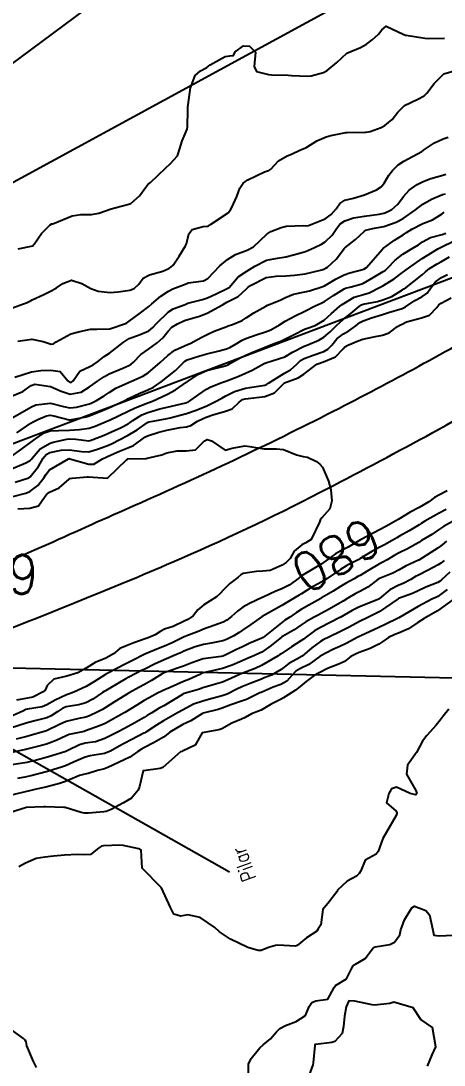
# Model space of a CAD drawing. Header units: metres. Extents: x 298520 to 308411, y 7433745 to 7450750.
# Drawn here: x 300423.2 to 300466.6, y 7445167.9 to 7445275.2 of the extents above; entities that cross this region are included whole.
import ezdxf
from ezdxf.enums import TextEntityAlignment as Align

# ---------------------------------------------------------------- set-up
doc = ezdxf.new("R2010")
doc.units = ezdxf.units.M
doc.header["$LTSCALE"] = 10
doc.linetypes.add('CONTINUO', pattern=[0])
for name, color, linetype in [('Cotas', 45, 'Continuous'), ('Curvas de Nivel 1m', 11, 'Continuous'), ('Curvas de Nivel 5m', 15, 'Continuous'), ('Pontos Cotados', 45, 'Continuous'), ('TEXTO', 45, 'Continuous'), ('Vias Primárias', 230, 'Continuous')]:
    doc.layers.add(name, color=color, linetype=linetype)
doc.styles.add('ROMANS', font='romans', dxfattribs={"height": 0.2})
doc.styles.add('Style-STANDARD', font='STANDARD.shx')

# ---------------------------------------------------------------- blocks, each defined once
blk = doc.blocks.new('ELVTXT_43')
at = {"layer": 'Pontos Cotados', "linetype": 'Continuous', "style": 'Style-STANDARD'}
for s, height, p in [('681.9', 4, (0, 4)), ('x', 3, (0, 0))]:
    blk.add_text(s, height=height, dxfattribs=at).set_placement(p, align=Align.MIDDLE_CENTER)

msp = doc.modelspace()

# ---------------------------------------------------------------- linework, layer by layer
at = {"layer": 'Curvas de Nivel 1m', "flags": 128}
for points, elevation in [([(300422.31, 7445245.72), (300423.79, 7445246.27), (300424.13, 7445246.44), (300424.32, 7445246.52), (300425.5, 7445247.07), (300426.33, 7445247.5), (300426.8, 7445247.77), (300427.46, 7445248.22), (300428.35, 7445248.56), (300429.4, 7445248.2), (300430.34, 7445247.7), (300431.08, 7445247.44), (300432.33, 7445247.3), (300433.13, 7445247.36), (300434.33, 7445247.52), (300434.78, 7445247.69), (300435.28, 7445248.13), (300435.72, 7445248.76), (300436.35, 7445249.12), (300437.72, 7445249.47), (300438.36, 7445249.77), (300438.57, 7445249.88), (300438.81, 7445250.09), (300439.42, 7445251.03), (300440.06, 7445252.07), (300440.16, 7445252.3), (300440.4, 7445253.33), (300440.73, 7445253.75), (300441.86, 7445254.06), (300442.35, 7445254.11), (300442.41, 7445254.14), (300442.64, 7445254.27), (300444.43, 7445255.49), (300444.67, 7445255.78), (300444.81, 7445256.02), (300445.32, 7445257.14), (300445.65, 7445258.01), (300445.97, 7445258.51), (300446.47, 7445258.87), (300448.18, 7445259.68), (300448.48, 7445259.78), (300448.63, 7445259.82), (300448.84, 7445259.97), (300449.62, 7445260.83), (300450.5, 7445261.32), (300450.95, 7445261.5), (300451.87, 7445261.94), (300452.31, 7445262.13), (300452.51, 7445262.24), (300453.54, 7445262.89), (300454.52, 7445263.28), (300455, 7445263.42), (300456.53, 7445263.73), (300456.67, 7445263.74), (300458.53, 7445263.75), (300458.62, 7445263.76), (300459.04, 7445263.84), (300460.14, 7445264.23), (300460.54, 7445264.44), (300461.3, 7445265.07), (300461.87, 7445265.82), (300462.56, 7445266.49), (300463.93, 7445267.15), (300464.57, 7445267.5), (300464.83, 7445267.78), (300465.6, 7445268.76), (300466.6, 7445269.76), (300468.14, 7445270.21)], 671), ([(300422.84, 7445242.28), (300424.28, 7445242.51), (300425.45, 7445242.25), (300426.27, 7445241.97), (300426.49, 7445242.01), (300426.79, 7445242.23), (300428.28, 7445243.05), (300429.2, 7445243.28), (300430.29, 7445243.51), (300430.94, 7445243.53), (300432.29, 7445243.56), (300434.01, 7445244.14), (300434.29, 7445244.33), (300435.32, 7445245.11), (300436.31, 7445245.86), (300436.61, 7445246.12), (300437.52, 7445246.91), (300438.33, 7445247.44), (300438.77, 7445247.65), (300439.84, 7445248.08), (300440.19, 7445248.23), (300440.34, 7445248.27), (300441.91, 7445248.49), (300442.35, 7445248.73), (300443.6, 7445250.03), (300444.37, 7445250.68), (300445.2, 7445251.19), (300446.38, 7445251.65), (300447.04, 7445251.99), (300447.73, 7445252.64), (300448.4, 7445253.29), (300448.82, 7445253.55), (300449.9, 7445253.96), (300450.29, 7445254.07), (300450.41, 7445254.09), (300452.19, 7445254.16), (300452.42, 7445254.15), (300452.68, 7445254.19), (300454.42, 7445254.86), (300455.02, 7445255.3), (300455.52, 7445255.89), (300455.9, 7445256.43), (300456.44, 7445256.78), (300457.32, 7445256.99), (300458.45, 7445257.31), (300459.69, 7445257.84), (300460.15, 7445258.14), (300460.46, 7445258.53), (300460.96, 7445259.34), (300461.31, 7445259.82), (300461.9, 7445260.41), (300462.49, 7445260.77), (300464.34, 7445261.78), (300464.44, 7445261.85), (300464.5, 7445261.9), (300465.62, 7445262.66), (300466.52, 7445263.08), (300467.03, 7445263.25)], 672), ([(300422.52, 7445238.58), (300424.23, 7445239.14), (300425.22, 7445239.26), (300426.23, 7445239.31), (300427.18, 7445239.17), (300427.99, 7445238.21), (300428.22, 7445238.05), (300428.37, 7445238.06), (300428.51, 7445238.21), (300429.22, 7445239.21), (300430.24, 7445239.68), (300430.59, 7445239.84), (300431.03, 7445240.18), (300431.71, 7445240.71), (300432.26, 7445241.05), (300433.66, 7445242.15), (300434.27, 7445242.55), (300435.42, 7445242.99), (300436.28, 7445243.35), (300436.71, 7445243.69), (300437.1, 7445244.11), (300438.31, 7445245.31), (300438.79, 7445245.6), (300440.02, 7445246.07), (300440.23, 7445246.16), (300440.31, 7445246.19), (300441.8, 7445246.57), (300442.32, 7445246.73), (300443.22, 7445247.15), (300444.34, 7445247.71), (300444.53, 7445247.82), (300444.71, 7445248.02), (300445.47, 7445248.89), (300446.36, 7445249.48), (300447.17, 7445249.99), (300448.37, 7445250.6), (300449.51, 7445250.82), (300450.37, 7445250.96), (300451.16, 7445251.16), (300452.38, 7445251.5), (300453.32, 7445251.92), (300454.03, 7445252.27), (300454.39, 7445252.48), (300455.12, 7445253.18), (300455.59, 7445253.89), (300455.96, 7445254.35), (300456.42, 7445254.67), (300457.33, 7445254.96), (300458.43, 7445255.13), (300459.94, 7445255.35), (300460.43, 7445255.44), (300460.72, 7445255.54), (300461.26, 7445255.82), (300461.87, 7445256.38), (300462.45, 7445257.16), (300463.02, 7445257.8), (300463.85, 7445258.4), (300464.47, 7445258.7), (300465.25, 7445258.99), (300466.48, 7445259.35), (300466.79, 7445259.44)], 673), ([(300422.2, 7445236.62), (300423.35, 7445237.13), (300424.22, 7445237.74), (300424.6, 7445237.87), (300426.21, 7445237.62), (300427.29, 7445237.15), (300428.2, 7445236.84), (300429.35, 7445237.06), (300430.21, 7445237.6), (300430.56, 7445237.85), (300431.03, 7445238.18), (300431.74, 7445238.67), (300432.23, 7445238.94), (300433.62, 7445239.53), (300434.24, 7445239.79), (300434.47, 7445239.91), (300434.73, 7445240.14), (300435.47, 7445240.91), (300436.26, 7445241.47), (300437.16, 7445242.11), (300437.72, 7445242.64), (300438.28, 7445243.31), (300438.67, 7445243.71), (300439.25, 7445244.08), (300439.96, 7445244.41), (300440.3, 7445244.53), (300441.49, 7445244.87), (300442.3, 7445245.17), (300443.85, 7445246.03), (300444.14, 7445246.2), (300444.32, 7445246.28), (300445.46, 7445246.87), (300446.34, 7445247.67), (300446.5, 7445247.83), (300446.74, 7445248), (300448.35, 7445248.82), (300449.37, 7445248.98), (300450.35, 7445249), (300451.24, 7445249.06), (300452.36, 7445249.21), (300454.08, 7445249.63), (300454.36, 7445249.72), (300454.48, 7445249.78), (300454.66, 7445249.9), (300455.53, 7445250.73), (300456.38, 7445251.84), (300456.41, 7445251.86), (300456.43, 7445251.88), (300457.52, 7445252.75), (300458.41, 7445253.57), (300458.59, 7445253.68), (300459.28, 7445253.85), (300460.42, 7445254.08), (300461.71, 7445254.53), (300462.42, 7445254.9), (300463.68, 7445255.79), (300464.44, 7445256.38), (300465.32, 7445256.89), (300466.45, 7445257.35), (300466.77, 7445257.43)], 674), ([(300422.75, 7445232.87), (300424.17, 7445233.86), (300424.42, 7445234.01), (300424.89, 7445234.25), (300425.79, 7445234.63), (300426.18, 7445234.68), (300426.55, 7445234.61), (300428.12, 7445234.21), (300428.16, 7445234.2), (300428.23, 7445234.21), (300429.85, 7445234.52), (300430.18, 7445234.61), (300431.31, 7445235.05), (300432.19, 7445235.42), (300433.75, 7445236.15), (300434.04, 7445236.3), (300434.2, 7445236.38), (300435.38, 7445236.96), (300436.21, 7445237.3), (300436.76, 7445237.57), (300437.57, 7445238.1), (300438.23, 7445238.61), (300439.03, 7445239.29), (300439.82, 7445240.07), (300440.05, 7445240.27), (300440.25, 7445240.37), (300441.52, 7445240.78), (300442.25, 7445240.99), (300443.53, 7445241.31), (300444.26, 7445241.5), (300444.63, 7445241.65), (300445.27, 7445242.01), (300445.89, 7445242.38), (300446.27, 7445242.56), (300447.32, 7445242.95), (300448.28, 7445243.25), (300448.81, 7445243.45), (300449.7, 7445243.96), (300450.3, 7445244.33), (300451.34, 7445244.9), (300452.31, 7445245.38), (300453.38, 7445245.91), (300454.01, 7445246.21), (300454.32, 7445246.38), (300455.25, 7445246.97), (300456.34, 7445247.65), (300456.5, 7445247.72), (300457.06, 7445247.87), (300458.07, 7445248.14), (300458.35, 7445248.26), (300459.32, 7445248.82), (300460.36, 7445249.44), (300460.59, 7445249.59), (300460.85, 7445249.83), (300461.58, 7445250.61), (300462.38, 7445251.22), (300463.33, 7445251.8), (300463.98, 7445252.2), (300464.39, 7445252.49), (300465.23, 7445252.94), (300466.41, 7445253.24), (300466.79, 7445253.38)], 676), ([(300422.12, 7445230.39), (300423.21, 7445231.2), (300424.15, 7445231.87), (300424.37, 7445232.04), (300424.67, 7445232.25), (300425.54, 7445232.87), (300426.16, 7445233.07), (300427.03, 7445233.1), (300428.16, 7445233.14), (300429.16, 7445233.2), (300430.16, 7445233.34), (300430.79, 7445233.56), (300432.17, 7445234.13), (300432.26, 7445234.17), (300434.18, 7445235.11), (300434.88, 7445235.44), (300436.19, 7445235.94), (300436.68, 7445236.11), (300437.7, 7445236.6), (300438.2, 7445236.85), (300439.02, 7445237.27), (300440.17, 7445238.07), (300440.2, 7445238.09), (300440.22, 7445238.11), (300441.39, 7445238.9), (300442.24, 7445239.27), (300443.91, 7445239.7), (300444.24, 7445239.79), (300444.4, 7445239.86), (300444.68, 7445240.02), (300445.69, 7445240.57), (300446.25, 7445240.84), (300447.06, 7445241.18), (300448.26, 7445241.68), (300449, 7445241.97), (300449.91, 7445242.31), (300450.27, 7445242.48), (300451.23, 7445242.99), (300452.29, 7445243.52), (300452.58, 7445243.64), (300453.37, 7445243.91), (300454.3, 7445244.45), (300455.05, 7445245.14), (300455.92, 7445245.88), (300456.15, 7445246.05), (300456.32, 7445246.16), (300457.4, 7445246.8), (300458.33, 7445247.09), (300458.93, 7445247.26), (300460.07, 7445247.83), (300460.34, 7445247.99), (300461.49, 7445248.68), (300462.36, 7445249.34), (300462.95, 7445249.8), (300464.37, 7445250.78), (300464.99, 7445251.16), (300465.98, 7445251.76), (300466.24, 7445251.91), (300466.39, 7445251.98), (300467.57, 7445252.58)], 677), ([(300422.11, 7445229.13), (300423.65, 7445229.8), (300424.12, 7445230.04), (300424.23, 7445230.15), (300424.3, 7445230.26), (300425.14, 7445231.24), (300426.15, 7445231.81), (300426.47, 7445231.91), (300427.86, 7445232.21), (300428.15, 7445232.24), (300428.81, 7445232.2), (300430.15, 7445232.06), (300430.26, 7445232.08), (300430.56, 7445232.19), (300431.71, 7445232.62), (300432.16, 7445232.82), (300433.44, 7445233.43), (300434.17, 7445233.8), (300434.38, 7445233.93), (300434.67, 7445234.13), (300435.59, 7445234.72), (300436.18, 7445234.97), (300437.42, 7445235.33), (300438.19, 7445235.52), (300440.08, 7445235.96), (300440.19, 7445235.99), (300440.25, 7445236.01), (300440.37, 7445236.07), (300441.44, 7445236.82), (300442.21, 7445237.36), (300442.66, 7445237.6), (300443.79, 7445238.03), (300444.22, 7445238.17), (300445.55, 7445238.69), (300446.23, 7445238.99), (300446.91, 7445239.32), (300448.14, 7445239.98), (300448.21, 7445240.02), (300448.24, 7445240.03), (300448.32, 7445240.05), (300450.25, 7445240.68), (300451.04, 7445241.16), (300452.26, 7445241.78), (300452.62, 7445241.92), (300453.77, 7445242.4), (300454.28, 7445242.71), (300454.91, 7445243.26), (300455.57, 7445243.89), (300455.93, 7445244.25), (300456.3, 7445244.55), (300457.05, 7445245.13), (300457.91, 7445245.86), (300458.15, 7445246.03), (300458.32, 7445246.08), (300459.79, 7445246.37), (300460.32, 7445246.53), (300461.26, 7445246.89), (300462.34, 7445247.55), (300462.5, 7445247.65), (300462.74, 7445247.8), (300464.36, 7445249.09), (300464.7, 7445249.43), (300465.13, 7445249.77), (300465.91, 7445250.23), (300466.37, 7445250.49), (300467.16, 7445250.97)], 678), ([(300422.57, 7445227.81), (300423.97, 7445228.26), (300424.1, 7445228.36), (300424.95, 7445229.42), (300425.44, 7445230.25), (300425.74, 7445230.63), (300426.13, 7445230.83), (300427.28, 7445231.08), (300428.14, 7445231.13), (300429.38, 7445230.96), (300430.13, 7445230.93), (300431.11, 7445231.21), (300432.14, 7445231.6), (300432.54, 7445231.77), (300433.26, 7445232.15), (300434.16, 7445232.64), (300435.1, 7445233.19), (300436.17, 7445233.93), (300436.3, 7445233.99), (300436.92, 7445234.11), (300438.18, 7445234.35), (300438.5, 7445234.42), (300440.18, 7445234.87), (300441.06, 7445235.18), (300442.19, 7445235.62), (300443.09, 7445236.04), (300443.8, 7445236.42), (300444.2, 7445236.66), (300445.1, 7445237.12), (300446.21, 7445237.46), (300446.67, 7445237.54), (300448.22, 7445237.77), (300448.37, 7445237.83), (300448.58, 7445237.97), (300450.23, 7445238.99), (300450.83, 7445239.35), (300451.51, 7445239.94), (300451.88, 7445240.3), (300452.25, 7445240.49), (300453.18, 7445240.84), (300454.26, 7445241.24), (300454.69, 7445241.46), (300455.09, 7445241.89), (300455.62, 7445242.54), (300456.28, 7445243.04), (300456.82, 7445243.34), (300457.57, 7445243.87), (300457.97, 7445244.19), (300458.3, 7445244.39), (300459.15, 7445244.7), (300460.3, 7445245.04), (300460.91, 7445245.22), (300462.31, 7445245.63), (300462.65, 7445245.8), (300463.63, 7445246.48), (300464.33, 7445246.86), (300464.88, 7445247.23), (300465.27, 7445247.77), (300465.72, 7445248.39), (300466.35, 7445248.83), (300466.96, 7445249.15)], 679), ([(300422.83, 7445225.05), (300424.06, 7445225.11), (300424.95, 7445225.37), (300425.58, 7445226.24), (300425.79, 7445226.53), (300426.08, 7445226.76), (300427.08, 7445227.23), (300428.1, 7445228.12), (300428.15, 7445228.16), (300428.43, 7445228.21), (300429.95, 7445228.34), (300430.1, 7445228.34), (300432.06, 7445228.21), (300432.1, 7445228.23), (300434.04, 7445230.14), (300434.09, 7445230.17), (300434.12, 7445230.18), (300436.01, 7445230.24), (300436.12, 7445230.25), (300437.62, 7445230.62), (300438.13, 7445230.8), (300439.19, 7445231.03), (300440.14, 7445231.02), (300441.08, 7445231.12), (300442, 7445232.05), (300442.11, 7445232.09), (300442.15, 7445232.11), (300442.27, 7445232.17), (300442.74, 7445232.04), (300444.14, 7445231.1), (300444.87, 7445231.29), (300446.15, 7445231.53), (300446.68, 7445231.45), (300448.14, 7445231.24), (300449.41, 7445231.23), (300450.13, 7445231.14), (300451.45, 7445230.62), (300452.13, 7445230.44), (300452.58, 7445230.37), (300453.51, 7445229.91), (300453.87, 7445229.65), (300454.12, 7445229.34), (300454.75, 7445227.89), (300454.98, 7445227.01), (300455.1, 7445225.89), (300454.9, 7445225.06), (300454.06, 7445224.14), (300453.9, 7445223.9), (300453.84, 7445223.7), (300452.98, 7445221.92), (300452.41, 7445221.55), (300452.02, 7445221.35), (300451.23, 7445220.72), (300450.81, 7445219.94), (300450.39, 7445219.55), (300450, 7445219.28), (300448.75, 7445218.73), (300447.99, 7445218.65), (300447.35, 7445218.63), (300445.99, 7445218.41), (300445.73, 7445218.26), (300445.43, 7445218.01), (300444.62, 7445217.37), (300443.96, 7445216.72), (300443.62, 7445216.36), (300443.24, 7445216.03), (300441.94, 7445215.19), (300441.32, 7445214.68), (300440.84, 7445214.06), (300440.31, 7445213.69), (300439.93, 7445213.5), (300438.78, 7445212.95), (300437.92, 7445212.68), (300437.52, 7445212.5), (300436.95, 7445212.11), (300436.24, 7445211.79), (300435.91, 7445211.69), (300434.74, 7445211.29), (300433.9, 7445210.96), (300433.33, 7445210.7), (300432.66, 7445210.16), (300431.88, 7445209.72), (300430.79, 7445209.26), (300429.87, 7445208.7), (300429.02, 7445208.2), (300427.86, 7445207.85), (300426.54, 7445207.55), (300425.85, 7445206.91), (300425.65, 7445206.44), (300425.46, 7445206.24), (300424.39, 7445205.7), (300423.83, 7445205.6), (300422.7, 7445205.41)], 681), ([(300466.82, 7445225), (300466.06, 7445224.58), (300464.65, 7445223.78), (300464.28, 7445223.56), (300464.05, 7445223.41), (300463.03, 7445222.81), (300462.03, 7445222.25), (300461.75, 7445222.09), (300461.28, 7445221.82), (300460.49, 7445221.36), (300460.02, 7445221.11), (300459.19, 7445220.66), (300458, 7445219.94), (300457.95, 7445219.91), (300457.86, 7445219.86), (300456.64, 7445219.23), (300455.99, 7445218.84), (300454.6, 7445217.9), (300454.23, 7445217.66), (300453.98, 7445217.52), (300452.95, 7445216.94), (300451.96, 7445216.33), (300451.72, 7445216.17), (300451.32, 7445215.94), (300450.47, 7445215.43), (300449.94, 7445215.11), (300447.93, 7445213.98), (300446.76, 7445213.16), (300445.92, 7445212.59), (300445.57, 7445212.35), (300445.01, 7445212.01), (300444.28, 7445211.64), (300443.91, 7445211.5), (300442.69, 7445211.25), (300441.9, 7445211.12), (300441.07, 7445210.89), (300439.89, 7445210.42), (300439.65, 7445210.31), (300439.14, 7445210.08), (300437.88, 7445209.55), (300436.87, 7445209.11), (300435.87, 7445208.59), (300435.56, 7445208.43), (300434.96, 7445208.13), (300434.24, 7445207.76), (300433.86, 7445207.54), (300432.35, 7445206.66), (300431.84, 7445206.37), (300431.72, 7445206.29), (300431.55, 7445206.17), (300430.53, 7445205.49), (300429.83, 7445205.13), (300429.1, 7445204.92), (300427.82, 7445204.7), (300427.47, 7445204.57), (300426.95, 7445204.23), (300426.27, 7445203.77), (300425.81, 7445203.57), (300424.74, 7445203.31), (300423.8, 7445203.06), (300421.99, 7445202.48)], 679), ([(300467.49, 7445223.75), (300466.55, 7445223.25), (300466.04, 7445222.9), (300465.37, 7445222.43), (300464.31, 7445221.79), (300464.02, 7445221.61), (300462.86, 7445220.96), (300462.01, 7445220.53), (300461.55, 7445220.28), (300460.76, 7445219.82), (300460.27, 7445219.55), (300460, 7445219.41), (300458.89, 7445218.75), (300457.99, 7445218.21), (300457.76, 7445218.09), (300457.37, 7445217.87), (300456.48, 7445217.37), (300455.97, 7445217.06), (300455.24, 7445216.61), (300454.04, 7445215.91), (300453.95, 7445215.86), (300452.72, 7445215.15), (300451.94, 7445214.71), (300451.46, 7445214.41), (300450.78, 7445213.94), (300450.28, 7445213.6), (300449.93, 7445213.35), (300448.22, 7445211.98), (300448.05, 7445211.84), (300447.91, 7445211.75), (300446.66, 7445211.24), (300445.9, 7445210.89), (300445.3, 7445210.6), (300444.14, 7445210.02), (300443.88, 7445209.91), (300443.74, 7445209.88), (300441.88, 7445209.63), (300440.7, 7445209.23), (300439.87, 7445208.88), (300438.04, 7445208.27), (300437.86, 7445208.21), (300437.79, 7445208.18), (300437.66, 7445208.1), (300436.57, 7445207.4), (300435.85, 7445207.01), (300435.27, 7445206.7), (300434.27, 7445206.14), (300434, 7445205.98), (300433.84, 7445205.88), (300432.77, 7445205.21), (300431.82, 7445204.6), (300431.55, 7445204.44), (300431.05, 7445204.18), (300430.21, 7445203.79), (300429.81, 7445203.65), (300429.11, 7445203.51), (300427.8, 7445203.19), (300427.13, 7445202.9), (300425.79, 7445202.24), (300424.25, 7445201.79), (300423.78, 7445201.66), (300422.67, 7445201.38)], 678), ([(300466.88, 7445221.75), (300466.42, 7445221.35), (300466.02, 7445221.05), (300464.03, 7445219.79), (300464, 7445219.78), (300462.65, 7445219.15), (300461.99, 7445218.79), (300461.35, 7445218.46), (300459.98, 7445217.91), (300459.84, 7445217.83), (300458.8, 7445217.02), (300457.96, 7445216.56), (300457.5, 7445216.32), (300456.75, 7445215.87), (300456.25, 7445215.58), (300455.95, 7445215.41), (300454.81, 7445214.76), (300453.94, 7445214.27), (300453.7, 7445214.14), (300453.29, 7445213.92), (300452.42, 7445213.43), (300451.92, 7445213.11), (300451.22, 7445212.64), (300450.02, 7445211.95), (300449.95, 7445211.91), (300449.91, 7445211.88), (300448.87, 7445211), (300447.89, 7445210.34), (300447.65, 7445210.22), (300447.14, 7445209.99), (300446.27, 7445209.61), (300445.88, 7445209.44), (300444.86, 7445209), (300443.87, 7445208.65), (300442.06, 7445208.24), (300441.86, 7445208.21), (300441.75, 7445208.17), (300441.52, 7445208.05), (300440.39, 7445207.53), (300439.85, 7445207.31), (300438.47, 7445206.71), (300437.85, 7445206.44), (300437.62, 7445206.33), (300437.2, 7445206.11), (300436.32, 7445205.63), (300435.83, 7445205.35), (300435.07, 7445204.88), (300433.84, 7445204.14), (300433.82, 7445204.13), (300433.77, 7445204.1), (300431.8, 7445203.01), (300431.23, 7445202.75), (300429.79, 7445202.23), (300429.65, 7445202.19), (300428.13, 7445201.87), (300427.79, 7445201.74), (300426.77, 7445201.24), (300425.77, 7445200.89), (300425.27, 7445200.75), (300423.76, 7445200.36), (300423.68, 7445200.34), (300423.32, 7445200.27), (300421.76, 7445199.92)], 677), ([(300466.64, 7445219.75), (300466.27, 7445219.49), (300466, 7445219.3), (300464.97, 7445218.75), (300463.99, 7445218.25), (300463.69, 7445218.09), (300463.19, 7445217.8), (300462.41, 7445217.37), (300461.97, 7445217.2), (300461.04, 7445216.75), (300459.99, 7445215.83), (300459.95, 7445215.8), (300459.9, 7445215.78), (300457.94, 7445214.99), (300457.19, 7445214.62), (300455.93, 7445213.9), (300455.9, 7445213.88), (300453.92, 7445212.87), (300453.32, 7445212.52), (300452.49, 7445211.92), (300452.17, 7445211.67), (300451.91, 7445211.48), (300450.96, 7445210.87), (300449.89, 7445210.17), (300449.76, 7445210.08), (300449.57, 7445209.95), (300447.87, 7445208.97), (300447.2, 7445208.65), (300445.86, 7445208.15), (300445.53, 7445208), (300444.41, 7445207.47), (300443.85, 7445207.24), (300442.91, 7445206.97), (300441.84, 7445206.65), (300441.39, 7445206.5), (300439.93, 7445206.07), (300439.85, 7445206.05), (300439.83, 7445206.04), (300439.75, 7445205.99), (300437.82, 7445204.83), (300437.36, 7445204.56), (300436.62, 7445204.11), (300436.11, 7445203.81), (300435.81, 7445203.63), (300434.85, 7445203.08), (300433.8, 7445202.5), (300433.14, 7445202.15), (300432.26, 7445201.68), (300431.78, 7445201.45), (300430.83, 7445201.13), (300429.77, 7445200.96), (300429.17, 7445200.8), (300427.98, 7445200.22), (300427.76, 7445200.12), (300426.33, 7445199.66), (300425.76, 7445199.49), (300424.77, 7445199.23), (300423.75, 7445199), (300422.21, 7445198.75)], 676), ([(300466.94, 7445216.77), (300465.96, 7445216.06), (300465.76, 7445215.96), (300465.36, 7445215.77), (300463.95, 7445215.02), (300461.98, 7445213.86), (300461.93, 7445213.83), (300461.9, 7445213.81), (300460.58, 7445213.17), (300459.92, 7445212.87), (300458.06, 7445212.01), (300457.91, 7445211.94), (300457.86, 7445211.91), (300457.77, 7445211.86), (300456.56, 7445211.22), (300455.9, 7445210.92), (300455.2, 7445210.59), (300453.88, 7445209.91), (300452.73, 7445209.06), (300451.87, 7445208.65), (300451.41, 7445208.39), (300450.99, 7445207.94), (300450.46, 7445207.34), (300449.85, 7445207.01), (300449.08, 7445206.73), (300447.84, 7445206.2), (300447.68, 7445206.14), (300447.36, 7445205.98), (300446.34, 7445205.48), (300445.83, 7445205.3), (300444.73, 7445204.92), (300443.82, 7445204.58), (300443.4, 7445204.45), (300441.88, 7445204.05), (300441.83, 7445204.03), (300441.81, 7445204.02), (300440.6, 7445203.27), (300439.8, 7445202.88), (300438.46, 7445202.09), (300438.09, 7445201.8), (300437.79, 7445201.61), (300436.83, 7445201.06), (300435.77, 7445200.48), (300435.53, 7445200.36), (300435.16, 7445200.13), (300434.34, 7445199.55), (300433.75, 7445199.25), (300432.07, 7445198.49), (300431.74, 7445198.34), (300431.61, 7445198.3), (300431.04, 7445198.18), (300430.08, 7445197.85), (300429.74, 7445197.79), (300429.19, 7445197.65), (300427.73, 7445197.05), (300427.12, 7445196.83), (300425.73, 7445196.47), (300425.54, 7445196.43), (300424.73, 7445196.25), (300423.91, 7445196.06), (300423.72, 7445196.02), (300422.32, 7445195.67)], 674), ([(300467.54, 7445215.74), (300465.94, 7445214.59), (300464.57, 7445213.78), (300463.93, 7445213.37), (300462.98, 7445212.74), (300461.92, 7445212.29), (300461.57, 7445212.16), (300460.92, 7445211.82), (300460.32, 7445211.41), (300459.9, 7445211.16), (300459.03, 7445210.71), (300457.89, 7445210.29), (300457.58, 7445210.17), (300457.05, 7445209.87), (300456.4, 7445209.36), (300455.88, 7445209.12), (300454.63, 7445208.66), (300453.87, 7445208.24), (300453.65, 7445208.12), (300453.28, 7445207.92), (300452.46, 7445207.32), (300451.85, 7445206.81), (300451.35, 7445206.42), (300450.6, 7445205.94), (300450.13, 7445205.65), (300449.83, 7445205.48), (300448.85, 7445204.99), (300447.82, 7445204.37), (300447.55, 7445204.25), (300446.85, 7445203.99), (300446.19, 7445203.62), (300445.81, 7445203.46), (300444.83, 7445203.04), (300443.8, 7445202.44), (300443.5, 7445202.33), (300441.79, 7445202.05), (300441.06, 7445200.77), (300439.76, 7445200.15), (300439.71, 7445200.13), (300439.56, 7445200.07), (300437.75, 7445198.49), (300437.47, 7445198.38), (300435.74, 7445198.14), (300435.73, 7445198.14), (300435.71, 7445198.12), (300435.34, 7445196.51), (300435.19, 7445196.13), (300434.52, 7445195.32), (300433.7, 7445194.85), (300433.26, 7445194.6), (300432.43, 7445194.16), (300431.9, 7445193.96), (300431.69, 7445193.91), (300430.11, 7445193.77), (300429.69, 7445193.78), (300429.34, 7445193.84), (300428.26, 7445194.21), (300427.69, 7445194.35), (300427.55, 7445194.37), (300425.7, 7445194.42), (300425.51, 7445194.42), (300423.69, 7445194.35), (300423.62, 7445194.34), (300423.38, 7445194.26), (300421.69, 7445193.71)], 673), ([(300467.11, 7445204.46), (300466.54, 7445203.75), (300466.21, 7445203.35), (300465.8, 7445202.84), (300464.86, 7445201.77), (300464.39, 7445201.18), (300463.77, 7445200.02), (300463.68, 7445199.87), (300463.62, 7445199.79), (300462.85, 7445198.7), (300462.76, 7445197.8), (300463.72, 7445196.1), (300463.81, 7445195.79), (300463.71, 7445195.67), (300463.14, 7445195.8), (300461.72, 7445196.46), (300461.23, 7445196.3), (300460.93, 7445195.82), (300460.72, 7445194.85), (300461.69, 7445193.99), (300461.76, 7445193.81), (300461.75, 7445193.75), (300461.69, 7445193.55), (300460.72, 7445191.82), (300460.32, 7445191.17), (300459.86, 7445189.84), (300459.64, 7445189.57), (300458.53, 7445188.96), (300458.06, 7445187.86), (300457.91, 7445187.57), (300457.62, 7445187.3), (300456.67, 7445186.81), (300455.68, 7445185.88), (300455.66, 7445185.82), (300455.6, 7445185.69), (300454.81, 7445184.67), (300454.15, 7445183.9), (300453.97, 7445182.32), (300453.69, 7445181.91), (300453.64, 7445181.82), (300453.55, 7445181.67), (300452.5, 7445180.96), (300451.53, 7445180.17), (300451.35, 7445180.1), (300449.53, 7445180.22), (300449.29, 7445180.2), (300448.57, 7445179.97), (300447.82, 7445179.68), (300447.52, 7445179.66), (300446.48, 7445179.99), (300445.53, 7445180.42), (300444.7, 7445180.84), (300443.55, 7445181.59), (300443.06, 7445182.03), (300441.56, 7445183.05), (300440.29, 7445183.34), (300439.56, 7445183.19), (300438.87, 7445183.39), (300438.51, 7445184.09), (300437.6, 7445186.1), (300435.62, 7445188.12), (300435.5, 7445189.98), (300435.27, 7445190.13), (300433.65, 7445190.47), (300433.32, 7445190.48), (300431.65, 7445190.41), (300431.44, 7445190.38), (300431.14, 7445190.17), (300430.3, 7445189.52), (300429.64, 7445189.49), (300428.98, 7445189.54), (300427.64, 7445189.48), (300426.52, 7445189.35), (300425.63, 7445189.26), (300424.74, 7445189.14), (300423.63, 7445188.65), (300422.96, 7445188.27)], 672), ([(300446.53, 7445166.83), (300446.53, 7445167.99), (300446.79, 7445168.58), (300447.4, 7445169.3), (300447.7, 7445169.68), (300448.05, 7445169.97), (300448.78, 7445170.6), (300449.42, 7445171.32), (300449.74, 7445171.64), (300450.33, 7445171.95), (300451.44, 7445172.38), (300452.39, 7445172.98), (300452.76, 7445173.92), (300453.04, 7445174.34), (300453.46, 7445174.49), (300454.67, 7445174.68), (300455.34, 7445175.88), (300455.48, 7445176.08), (300456.59, 7445176.77), (300457.14, 7445177.86), (300457.28, 7445178.09), (300457.51, 7445178.25), (300458.51, 7445178.85), (300459.25, 7445179.84), (300459.37, 7445179.99), (300459.53, 7445180.06), (300461.06, 7445180.29), (300461.53, 7445180.51), (300462.08, 7445181.27), (300462.16, 7445181.8), (300462.54, 7445182.82), (300463.14, 7445183.79), (300463.31, 7445184.06), (300463.58, 7445184.22), (300464.75, 7445183.77), (300465.13, 7445183.33), (300465.46, 7445181.76), (300465.55, 7445181.23), (300466.11, 7445181.19), (300467.55, 7445181.25)], 672), ([(300464.91, 7445167.77), (300465.39, 7445168.96), (300465.78, 7445169.76), (300465.43, 7445171.76), (300464.24, 7445172.58), (300463.45, 7445173.79), (300461.46, 7445174.36), (300461.05, 7445174.23), (300459.46, 7445174.04), (300459.22, 7445174.07), (300457.46, 7445174.47), (300456.84, 7445174.49), (300456.56, 7445173.87), (300456.39, 7445172.92), (300456.3, 7445171.87), (300456.16, 7445171.13), (300455.41, 7445170.32), (300455.09, 7445170.2), (300453.4, 7445170.02), (300453.33, 7445169.98), (300453.33, 7445169.91), (300453.16, 7445168.14), (300453.13, 7445167.91), (300452.66, 7445166.62)], 672), ([(300424.77, 7445167.64), (300424.45, 7445168.25), (300423.78, 7445169.89), (300423.69, 7445170.27), (300423.6, 7445170.45), (300423.42, 7445170.61), (300422.18, 7445171.53)], 671)]:
    msp.add_lwpolyline(points, dxfattribs=dict(at, elevation=elevation))
at = {"layer": 'Curvas de Nivel 5m', "flags": 128}
for points, elevation in [([(300422.86, 7445251.79), (300424.38, 7445252.1), (300424.46, 7445252.18), (300424.52, 7445252.26), (300425.29, 7445253.36), (300426.17, 7445254.24), (300426.32, 7445254.34), (300426.41, 7445254.36), (300426.6, 7445254.42), (300428.42, 7445255.16), (300429.31, 7445255.31), (300430.42, 7445255.31), (300431.16, 7445255.45), (300432.43, 7445255.88), (300433.44, 7445256.15), (300434.23, 7445256.35), (300434.44, 7445256.45), (300435.35, 7445257.23), (300435.98, 7445258.12), (300436.2, 7445258.39), (300436.47, 7445258.61), (300438.04, 7445260.1), (300438.49, 7445260.5), (300439.25, 7445261.33), (300439.47, 7445262.08), (300439.72, 7445262.87), (300440.23, 7445264.07), (300440.28, 7445264.33), (300440.29, 7445266.07), (300440.31, 7445266.32), (300440.54, 7445268.07), (300440.54, 7445268.11), (300440.59, 7445268.32), (300441.07, 7445269.6), (300441.6, 7445270.06), (300442.24, 7445270.42), (300442.61, 7445270.7), (300444.13, 7445271.54), (300444.62, 7445271.62), (300445, 7445271.64), (300445.17, 7445272.01), (300446.01, 7445272.63), (300446.63, 7445272.6), (300447.26, 7445271.99), (300447.11, 7445270.5), (300447.37, 7445269.99), (300448.6, 7445269.68), (300448.91, 7445269.66), (300450.6, 7445269.61), (300450.95, 7445269.6), (300452.6, 7445269.53), (300452.98, 7445269.54), (300454.24, 7445269.91), (300454.61, 7445270.11), (300455.59, 7445270.91), (300456.62, 7445271.88), (300458.03, 7445272.46), (300458.64, 7445272.8), (300459.22, 7445273.27), (300459.87, 7445273.84), (300460.22, 7445274.27), (300460.66, 7445274.66), (300462.5, 7445273.81), (300462.65, 7445273.75), (300462.72, 7445273.74), (300464.65, 7445273.43), (300465.02, 7445273.4), (300466.65, 7445273.41)], 670), ([(300422.33, 7445234.44), (300424.19, 7445235.51), (300424.7, 7445235.74), (300426.19, 7445235.92), (300427.54, 7445235.57), (300428.19, 7445235.43), (300428.88, 7445235.51), (300430.19, 7445235.86), (300430.43, 7445235.95), (300430.92, 7445236.18), (300431.71, 7445236.66), (300432.21, 7445237.01), (300432.92, 7445237.45), (300434.22, 7445238.05), (300434.29, 7445238.07), (300434.46, 7445238.14), (300435.67, 7445238.68), (300436.23, 7445239.05), (300437.47, 7445240.1), (300438.25, 7445240.81), (300438.98, 7445241.35), (300440.26, 7445241.95), (300440.36, 7445241.97), (300440.6, 7445242.07), (300441.68, 7445242.65), (300442.28, 7445242.98), (300443, 7445243.32), (300444.29, 7445243.81), (300444.44, 7445243.86), (300444.89, 7445244.01), (300445.88, 7445244.42), (300446.3, 7445244.69), (300447.09, 7445245.21), (300448.31, 7445245.89), (300448.49, 7445245.98), (300449.77, 7445246.5), (300450.33, 7445246.78), (300451.15, 7445247.12), (300452.33, 7445247.35), (300452.8, 7445247.46), (300454.18, 7445247.9), (300454.34, 7445247.98), (300455.53, 7445248.71), (300456.36, 7445249.12), (300456.93, 7445249.3), (300458.36, 7445249.69), (300458.64, 7445249.86), (300460.25, 7445251.7), (300460.35, 7445251.83), (300460.37, 7445251.85), (300460.38, 7445251.86), (300461.54, 7445252.67), (300462.4, 7445253.22), (300462.77, 7445253.44), (300463.31, 7445253.8), (300464.42, 7445254.37), (300465.43, 7445254.76), (300466.43, 7445255.38), (300466.64, 7445255.55)], 675), ([(300422.18, 7445226.29), (300423.67, 7445226.68), (300424.08, 7445226.85), (300424.88, 7445227.47), (300425.52, 7445228.25), (300425.74, 7445228.61), (300426.11, 7445229.08), (300428.04, 7445230.21), (300428.11, 7445230.23), (300428.12, 7445230.23), (300428.19, 7445230.21), (300430.12, 7445229.64), (300430.65, 7445229.66), (300431.53, 7445230.18), (300431.92, 7445230.38), (300432.13, 7445230.46), (300433.3, 7445230.99), (300434.14, 7445231.32), (300434.72, 7445231.56), (300435.49, 7445232.13), (300435.87, 7445232.41), (300436.16, 7445232.55), (300437.34, 7445232.93), (300438.16, 7445233.13), (300439.5, 7445233.41), (300440.17, 7445233.5), (300440.61, 7445233.63), (300441.29, 7445234.06), (300441.87, 7445234.35), (300442.18, 7445234.48), (300442.87, 7445234.73), (300444.18, 7445235.09), (300444.85, 7445235.35), (300445.56, 7445236.01), (300445.92, 7445236.28), (300446.2, 7445236.37), (300447.65, 7445236.53), (300448.2, 7445236.6), (300449.2, 7445236.98), (300450.17, 7445237.95), (300450.22, 7445237.99), (300451.63, 7445238.53), (300452.23, 7445238.91), (300453.56, 7445239.91), (300454.25, 7445240.18), (300455.47, 7445240.67), (300456.26, 7445241.49), (300456.42, 7445241.72), (300456.73, 7445241.88), (300457.81, 7445242.32), (300458.27, 7445242.48), (300459.39, 7445242.73), (300460.28, 7445242.89), (300460.98, 7445243.13), (300461.83, 7445243.81), (300462.13, 7445243.98), (300462.3, 7445244.05), (300462.77, 7445244.27), (300464.3, 7445244.68), (300465.12, 7445244.95), (300465.87, 7445245.76), (300466.07, 7445246.01), (300466.32, 7445246.21), (300467.35, 7445246.73)], 680), ([(300466.94, 7445226.91), (300466.08, 7445226.46), (300465.63, 7445226.21), (300465.04, 7445225.78), (300464.07, 7445225.2), (300463.13, 7445224.73), (300462.06, 7445224.05), (300461.91, 7445223.95), (300461.68, 7445223.81), (300460.63, 7445223.24), (300460.04, 7445222.92), (300458.03, 7445221.86), (300456.78, 7445221.12), (300456.02, 7445220.74), (300455.45, 7445220.45), (300454.73, 7445219.9), (300454, 7445219.38), (300453.08, 7445218.83), (300451.99, 7445218.16), (300451.85, 7445218.06), (300451.69, 7445217.93), (300450.7, 7445217.21), (300449.97, 7445216.84), (300449.33, 7445216.6), (300448.03, 7445215.98), (300447.95, 7445215.94), (300446.62, 7445215.32), (300445.94, 7445214.94), (300445.39, 7445214.55), (300444.79, 7445214.01), (300444.32, 7445213.62), (300443.93, 7445213.41), (300442.96, 7445213.07), (300441.92, 7445212.69), (300441.47, 7445212.5), (300440.37, 7445212.07), (300440.04, 7445211.94), (300439.91, 7445211.89), (300438.7, 7445211.29), (300437.9, 7445210.95), (300437.29, 7445210.71), (300435.88, 7445210.12), (300434.56, 7445209.45), (300433.87, 7445209.1), (300432.07, 7445208.17), (300431.86, 7445208.05), (300430.71, 7445207.33), (300429.85, 7445206.8), (300428.61, 7445206.21), (300428.04, 7445206.02), (300427.84, 7445205.95), (300426.66, 7445205.41), (300425.82, 7445204.92), (300425.34, 7445204.72), (300423.82, 7445204.47), (300423.65, 7445204.43), (300423.35, 7445204.27), (300421.81, 7445203.58)], 680), ([(300467.2, 7445218.54), (300466.34, 7445217.76), (300466.15, 7445217.59), (300465.98, 7445217.49), (300464.75, 7445217), (300463.97, 7445216.64), (300463.39, 7445216.37), (300461.95, 7445215.84), (300461.93, 7445215.83), (300461.91, 7445215.81), (300459.94, 7445214.46), (300458.72, 7445213.85), (300457.93, 7445213.48), (300456.88, 7445212.91), (300455.92, 7445212.41), (300454.84, 7445211.9), (300454.21, 7445211.6), (300453.91, 7445211.43), (300453.04, 7445210.78), (300452.03, 7445209.93), (300451.95, 7445209.87), (300451.88, 7445209.83), (300450.67, 7445209.15), (300449.87, 7445208.54), (300448.89, 7445207.96), (300448.15, 7445207.68), (300447.86, 7445207.57), (300446.72, 7445207.12), (300445.84, 7445206.75), (300445.34, 7445206.51), (300444.34, 7445206.02), (300443.83, 7445205.83), (300442.42, 7445205.45), (300441.83, 7445205.3), (300440.9, 7445204.98), (300439.82, 7445204.41), (300439.25, 7445204.08), (300437.8, 7445203.26), (300437.08, 7445202.83), (300435.98, 7445202.12), (300435.87, 7445202.04), (300435.79, 7445202), (300434.56, 7445201.36), (300433.77, 7445200.94), (300433.25, 7445200.66), (300432.35, 7445200.16), (300431.76, 7445199.93), (300430.27, 7445199.67), (300429.76, 7445199.54), (300428.57, 7445199.03), (300427.75, 7445198.64), (300427.44, 7445198.53), (300426.42, 7445198.23), (300425.9, 7445198.08), (300425.74, 7445198.04), (300424.32, 7445197.67), (300423.74, 7445197.53), (300422.8, 7445197.34)], 675)]:
    msp.add_lwpolyline(points, dxfattribs=dict(at, elevation=elevation))
at = {"layer": 'TEXTO', "linetype": 'CONTINUO'}
for p, q in [((300409.12, 7445226.77), (300607.66, 7445301.81)), ((300406.89, 7445209.04), (300633.46, 7445204.03)), ((300410.79, 7445206.9), (300444.57, 7445187.74))]:
    msp.add_line(p, q, dxfattribs=at)
for points in [[(300572.23, 7445382.21, 0), (300375.64, 7445236.22, 0)], [(300581.26, 7445345.19, 0), (300373.42, 7445231.93, 0)]]:
    msp.add_polyline3d(points, dxfattribs=at)
at = {"layer": 'Vias Primárias'}
for points in [[(300235.82, 7445157.79), (300291.04, 7445176.31), (300317.86, 7445185.28), (300326.27, 7445188.62, 0.008245), (300330.31, 7445190.3, -0.029567), (300337.71, 7445193.02, 0.007888), (300352.93, 7445197.87), (300376.38, 7445205.49), (300385.7, 7445209.1, -0.03526), (300397.19, 7445212.63, 0.008686), (300410.92, 7445216.07, 0.041531), (300426.46, 7445221.67, -0.003573), (300435.5, 7445225.72, 0.014859), (300455.8, 7445235.38, 0.013134), (300473.18, 7445244.88, 0.013282), (300481.4, 7445249.95), (300493.82, 7445257.93, 0.013115), (300508.5, 7445267.92, 0.009229), (300524.92, 7445280.2, 0.023134), (300543.67, 7445296.21, -0.007653), (300555.75, 7445307.19, -0.004504), (300563.01, 7445313.48)], [(300337.68, 7445185.9, -0.004959), (300349.99, 7445189.88, 0.007202), (300368.57, 7445195.97), (300383.13, 7445200.88), (300393.08, 7445204.54, -0.043421), (300401.95, 7445206.95, 0.046486), (300419.85, 7445211.93, 0.010421), (300438.7, 7445219.58, 0.017614), (300453.9, 7445226.76, 0.011096), (300475.56, 7445238.56, 0.012398), (300489.57, 7445247.06, -0.005552), (300493.04, 7445249.24), (300513.85, 7445260.97), (300518.25, 7445263.57), (300532.52, 7445274.83, -0.124511), (300538.53, 7445277.74, -0.225743), (300549.96, 7445274.95), (300551.26, 7445273.89), (300553.1, 7445271.23), (300561.68, 7445255.41), (300565.08, 7445249.45)]]:
    msp.add_lwpolyline(points, format="xyb", dxfattribs=at)

# ---------------------------------------------------------------- block references
at = {"layer": 'Pontos Cotados', "linetype": 'Continuous'}
msp.add_blockref('ELVTXT_43', (300417.93, 7445214.33, 681.93), dxfattribs=at)

# ---------------------------------------------------------------- texts
at = {"layer": 'Cotas', "style": 'Style-STANDARD'}
msp.add_text('680', height=4, rotation=210.1871, dxfattribs=at).set_placement((300455.57, 7445220.3, 680), align=Align.MIDDLE_CENTER)
at = {"layer": 'TEXTO', "style": 'ROMANS', "width": 0.8}
msp.add_text('Pilar', height=1.5, rotation=110, dxfattribs=at).set_placement((300447.37, 7445187.13))

doc.saveas('drawing.dxf')
